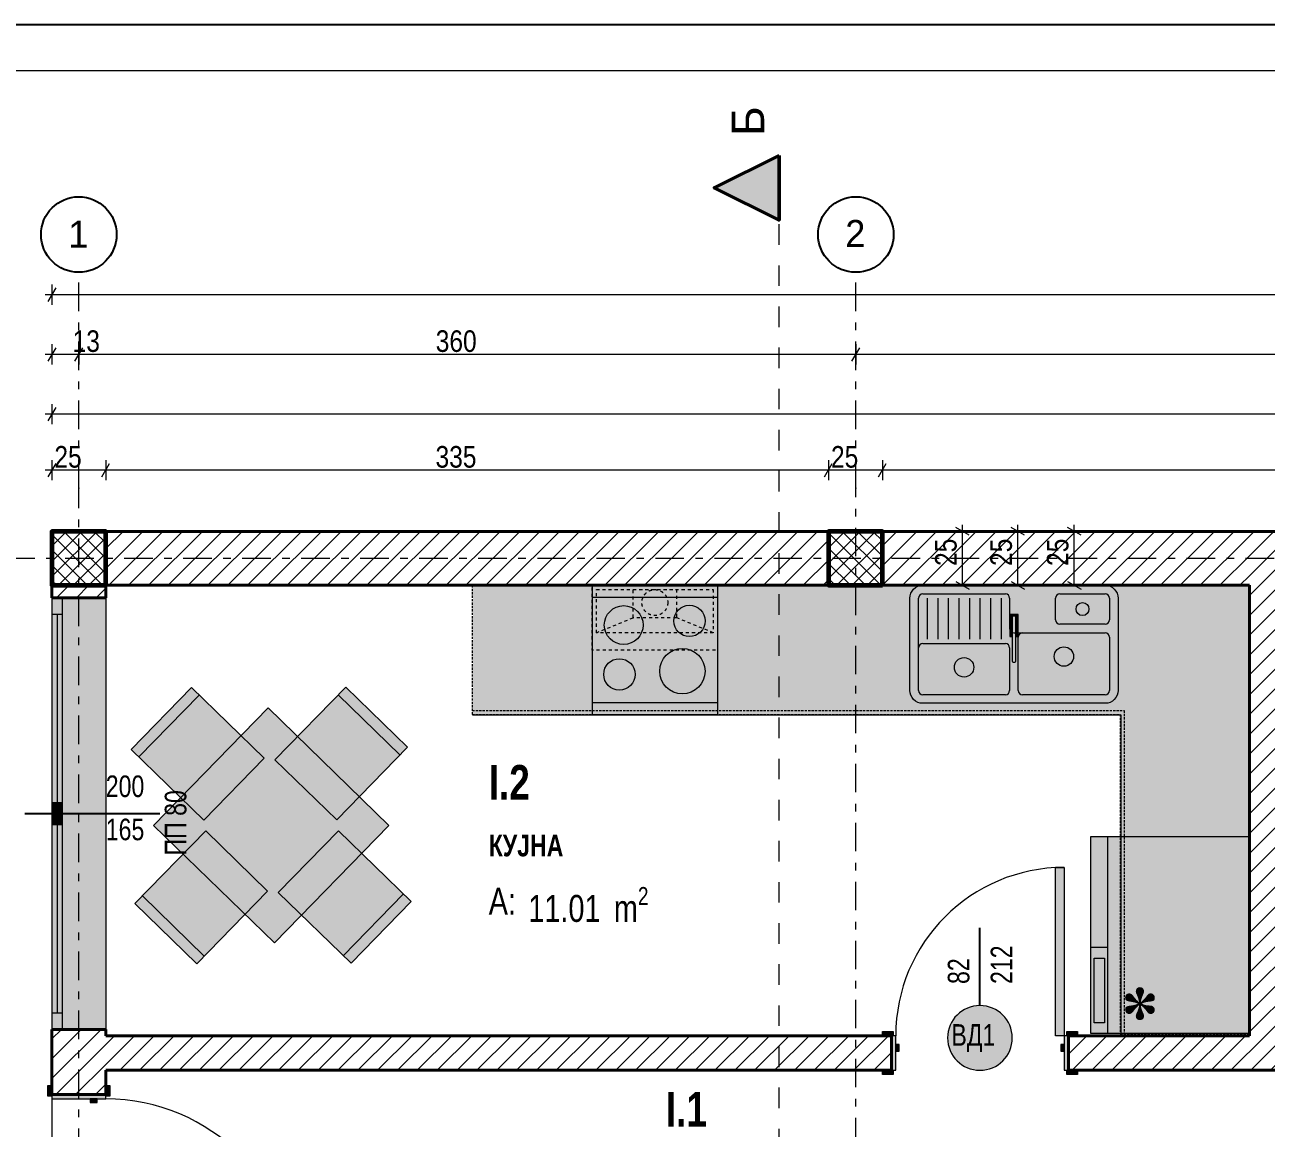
# Model space of a CAD drawing. Extents: x -1929 to 256751, y -18317 to 36108.
# Drawn here: x 59787 to 65538, y 11962 to 17075 of the extents above; entities that cross this region are included whole.
import ezdxf

# ---------------------------------------------------------------- set-up
doc = ezdxf.new("R2010")
doc.units = 0
doc.header["$LTSCALE"] = 5
doc.header["$MEASUREMENT"] = 0
for name, pattern in [('- Двойно прекъснати линии', [1093.611073, 529.166651, -211.666656, 141.111112, -211.666656]), ('- Прекъснати линия', [423.333333, 211.666667, -211.666667]), ('Dashed', [564.444447, 282.222223, -282.222223]), ('Скрита линия (1)', [317.5, 211.666667, -105.833333])]:
    doc.linetypes.add(name, pattern=pattern)
for name, color, linetype in [('1 _ Плочи - Основни.Structural - Bearing', 7, 'Continuous'), ('4 _ - Фрагмент - Чертежи.2D Elements', 7, 'Continuous'), ('6 _ - Конструктивни оси.Dimensioning', 7, 'Continuous'), ('7 _ - Основни елементи.2D Elements', 7, 'Continuous'), ('Marker - Section', 7, 'Continuous'), ('Model Unit - Zone', 7, 'Continuous'), ('Structural - Bearing', 7, 'Continuous')]:
    doc.layers.add(name, color=color, linetype=linetype)
doc.layers.add('3 _ - Обзавеждане - Вътрешно.Furniture', color=7, linetype='Continuous', true_color=0x6b6157)
doc.layers.add('6 _ - Размери - Основни.Dimensioning', color=7, linetype='Continuous', true_color=0x7a7a7a)
doc.styles.add('GENERATED_STYLE_3', font='GOTHIC.TTF')
doc.styles.add('GENERATED_STYLE_4', font='arial.ttf')
doc.styles.add('GENERATED_STYLE_5', font='arialbd.ttf')
doc.styles.add('GENERATED_STYLE_6', font='Cambria Math.ttf')
doc.styles.add('GENERATED_STYLE_7', font='GOTHICBI.TTF')
pattern_1 = [(45, (3052, 9842.58), (-45.961934, 45.961934), [])]
pattern_2 = [(45, (3051.997, 9842.58), (-35.355335, 35.355335), []), (135, (3051.997, 9842.58), (35.355335, 35.355335), [])]

msp = doc.modelspace()

# ---------------------------------------------------------------- hatches: boundary and pattern name
at = {"layer": '3 _ - Обзавеждане - Вътрешно.Furniture', "linetype": 'Continuous', "lineweight": 0, "true_color": 0xdedede}
for points in [[(61863, 14478.1), (61863, 13878.1), (64864.3, 13878.1), (64864.3, 12402.4), (65460, 12402.4), (65460, 14478.1)], [(62996.9, 13878.1), (62996.9, 14478.1), (62416.9, 14478.1), (62416.9, 13878.1)], [(62996.9, 13878.1), (62996.9, 14478.1), (62416.9, 14478.1), (62416.9, 13878.1)], [(64369.7, 14478.1), (63947.2, 14478.1, 0.414214), (63887.2, 14418.1), (63887.2, 13991.2, 0.414214), (63947.2, 13931.2), (64792.1, 13931.2, 0.414214), (64852.1, 13991.2), (64852.1, 14418.1, 0.414214), (64792.1, 14478.1)], [(62996.9, 13933.1), (62996.9, 14423.1), (62416.9, 14423.1), (62416.9, 13933.1)], [(64349.7, 14277.1), (64360.7, 14277.1), (64360.7, 14328.1, -1), (64378.7, 14328.1), (64378.7, 14277.1), (64389.6, 14277.1), (64389.6, 14342.1), (64349.7, 14342.1)], [(64360.7, 14130.3, 1), (64378.7, 14130.3), (64378.7, 14328.1, 1), (64360.7, 14328.1)], [(64350, 14241.1), (64360.7, 14241.1), (64360.7, 14276.1), (64350, 14276.1)], [(64389.3, 14241.1), (64389.3, 14276.1), (64378.7, 14276.1), (64378.7, 14241.1)], [(60617.1, 13389.7), (60896, 13676.3), (60559.2, 14004.1), (60280.3, 13717.5)], [(60946, 13669.6), (61232.7, 13390.6), (61560.5, 13727.4), (61273.8, 14006.4)], [(60384, 13365.3), (60943.6, 12820.6), (61473.8, 13365.3), (60914.1, 13909.9)], [(60625.1, 13339.9), (60297.3, 13003.1), (60583.9, 12724.1), (60911.7, 13060.9)], [(61240.7, 13340.9), (60961.7, 13054.2), (61298.5, 12726.4), (61577.5, 13013)], [(64725, 12400.7), (65460, 12400.7), (65460, 13313.7), (64725, 13313.7)]]:
    msp.add_hatch(color=254, dxfattribs=at).paths.add_polyline_path(points)
at = {"layer": 'Marker - Section', "linetype": 'Continuous', "lineweight": 50}
msp.add_hatch(color=256, dxfattribs=at).paths.add_polyline_path([(63281.2, 16470.3), (62981.2, 16320.3), (63281.2, 16170.3)])
at = {"layer": 'Structural - Bearing', "linetype": 'Continuous', "lineweight": 13}
h = msp.add_hatch(dxfattribs=at)
h.set_pattern_fill('1_БЕТОН_СГЛОБЯЕМИ_ЕЛЕМЕН_E7', color=256, scale=0.5, style=0, pattern_type=2)
h.set_pattern_definition(pattern_2)
h.paths.add_polyline_path([(60162.3, 14478.1), (60162.3, 14728.1), (59912.3, 14728.1), (59912.3, 14478.1)])
at = {"layer": 'Structural - Bearing', "linetype": 'Continuous', "lineweight": 15}
h = msp.add_hatch(dxfattribs=at)
h.set_pattern_fill('COMMON_BRICK_0001', color=256, scale=0.5, style=0, pattern_type=2)
h.set_pattern_definition(pattern_1)
h.paths.add_polyline_path([(60162.3, 14728.1), (60162.3, 14478.1), (63510, 14478.1), (63510, 14728.1)])
at = {"layer": 'Structural - Bearing', "linetype": 'Continuous', "lineweight": 13}
h = msp.add_hatch(dxfattribs=at)
h.set_pattern_fill('1_БЕТОН_СГЛОБЯЕМИ_ЕЛЕМЕН_E7', color=256, scale=0.5, style=0, pattern_type=2)
h.set_pattern_definition(pattern_2)
h.paths.add_polyline_path([(63760, 14478.1), (63760, 14728.1), (63510, 14728.1), (63510, 14478.1)])
at = {"layer": 'Structural - Bearing', "linetype": 'Continuous', "lineweight": 15}
h = msp.add_hatch(dxfattribs=at)
h.set_pattern_fill('COMMON_BRICK_0001', color=256, scale=0.5, style=0, pattern_type=2)
h.set_pattern_definition(pattern_1)
h.paths.add_polyline_path([(63760, 14728.1), (63760, 14478.1), (65460, 14478.1), (65460, 14728.1)])
h = msp.add_hatch(dxfattribs=at)
h.set_pattern_fill('COMMON_BRICK_0001', color=256, scale=0.5, style=0, pattern_type=2)
h.set_pattern_definition(pattern_1)
h.paths.add_polyline_path([(65710, 12390.7), (65710, 14728.1), (65460, 14728.1), (65460, 12390.7)])
h = msp.add_hatch(dxfattribs=at)
h.set_pattern_fill('COMMON_BRICK_0001', color=256, scale=0.5, style=0, pattern_type=2)
h.set_pattern_definition(pattern_1)
h.paths.add_polyline_path([(60162.3, 14478.1), (59912.3, 14478.1), (59912.3, 14420.1), (60162.3, 14420.1)])
at = {"layer": 'Structural - Bearing', "linetype": 'Continuous', "lineweight": 0, "true_color": 0xdedede}
for points in [[(59912.3, 12420.1), (60162.3, 12420.1), (60162.3, 14420.1), (59912.3, 14420.1)], [(59912.3, 14420.1), (59912.3, 14345.1), (59962.3, 14345.1), (59962.3, 14420.1)], [(59912.3, 14345.1), (59912.3, 13470.1), (59962.3, 13470.1), (59962.3, 14345.1)], [(59962.3, 13420.1), (59962.3, 13470.1), (59912.3, 13470.1), (59912.3, 13420.1)], [(59912.3, 13420.1), (59912.3, 13370.1), (59962.3, 13370.1), (59962.3, 13420.1)], [(59912.3, 13370.1), (59912.3, 12495.1), (59962.3, 12495.1), (59962.3, 13370.1)], [(64602, 13170.7), (64562, 13170.7), (64562, 12390.7), (64602, 12390.7)], [(59962.3, 12420.1), (59962.3, 12495.1), (59912.3, 12495.1), (59912.3, 12420.1)], [(64062, 12380.7, 1), (64362, 12380.7, 1)], [(63810, 12390.7), (63810, 12409.7), (63760, 12409.7), (63760, 12390.7)], [(63822, 12230.7), (63822, 12390.7), (63802, 12390.7), (63802, 12230.7)], [(64622, 12230.7), (64622, 12390.7), (64602, 12390.7), (64602, 12230.7)], [(64614, 12409.7), (64614, 12390.7), (64664, 12390.7), (64664, 12409.7)], [(63822, 12318.7), (63838, 12318.7), (63838, 12350.7), (63822, 12350.7)], [(64602, 12350.7), (64586, 12350.7), (64586, 12318.7), (64602, 12318.7)], [(63810, 12211.7), (63810, 12230.7), (63760, 12230.7), (63760, 12211.7)], [(64614, 12230.7), (64614, 12211.7), (64664, 12211.7), (64664, 12230.7)], [(59893.3, 12110.1), (59912.3, 12110.1), (59912.3, 12160.1), (59893.3, 12160.1)], [(60162.3, 12110.1), (60181.3, 12110.1), (60181.3, 12160.1), (60162.3, 12160.1)], [(59912.3, 12098.1), (60162.3, 12098.1), (60162.3, 12118.1), (59912.3, 12118.1)], [(60090.3, 12098.1), (60090.3, 12082.1), (60122.3, 12082.1), (60122.3, 12098.1)]]:
    msp.add_hatch(color=254, dxfattribs=at).paths.add_polyline_path(points)
at = {"layer": 'Structural - Bearing', "linetype": 'Continuous', "lineweight": 15}
h = msp.add_hatch(dxfattribs=at)
h.set_pattern_fill('COMMON_BRICK_0001', color=256, scale=0.5, style=0, pattern_type=2)
h.set_pattern_definition(pattern_1)
h.paths.add_polyline_path([(60162.3, 12420.1), (59912.3, 12420.1), (59912.3, 12118.1), (60162.3, 12118.1)])
h = msp.add_hatch(dxfattribs=at)
h.set_pattern_fill('COMMON_BRICK_0001', color=256, scale=0.5, style=0, pattern_type=2)
h.set_pattern_definition(pattern_1)
h.paths.add_polyline_path([(60162.3, 12230.7), (63802, 12230.7), (63802, 12390.7), (60162.3, 12390.7)])
h = msp.add_hatch(dxfattribs=at)
h.set_pattern_fill('COMMON_BRICK_0001', color=256, scale=0.5, style=0, pattern_type=2)
h.set_pattern_definition(pattern_1)
h.paths.add_polyline_path([(64622, 12390.7), (64622, 12230.7), (65830, 12230.7), (65830, 12390.7)])

# ---------------------------------------------------------------- linework, layer by layer
at = {"layer": '1 _ Плочи - Основни.Structural - Bearing', "linetype": 'Continuous', "lineweight": 20, "ltscale": 0.01, "flags": 128}
msp.add_lwpolyline([(71912.3, 7828.1), (73712.3, 7828.1), (73712.3, 14728.1), (71912.3, 14728.1), (59912.3, 14728.1), (59912.3, 7828.1)], close=True, dxfattribs=at)
at = {"layer": '3 _ - Обзавеждане - Вътрешно.Furniture', "linetype": 'Скрита линия (1)', "lineweight": 20, "ltscale": 0.01}
for p, q in [((61860.3, 14478.1), (61860.3, 13880.1)), ((65460, 14478.1), (61860.3, 14478.1)), ((65460, 12400.7), (65460, 14478.1)), ((61860.3, 13898.1), (64880, 13898.1)), ((61860.3, 13880.1), (64862, 13880.1)), ((64862, 13880.1), (64862, 12400.7)), ((64880, 13898.1), (64880, 12400.7)), ((64862, 12400.7), (65460, 12400.7))]:
    msp.add_line(p, q, dxfattribs=at)
at = {"layer": '3 _ - Обзавеждане - Вътрешно.Furniture', "linetype": 'Continuous', "lineweight": 20, "ltscale": 0.01}
for p, q in [((65460, 14478.1), (61863, 14478.1)), ((63947.2, 14438.1), (64138.4, 14438.1)), ((64138.4, 14438.1), (64329.7, 14438.1)), ((64582.1, 14438.1), (64687.1, 14438.1)), ((64687.1, 14438.1), (64792.1, 14438.1)), ((65460, 12402.4), (65460, 14478.1)), ((63927.2, 13991.2), (63927.2, 14418.1)), ((63967.2, 14418.1), (63967.2, 14228.1)), ((64016.2, 14418.1), (64016.2, 14228.1)), ((64065.1, 14418.1), (64065.1, 14228.1)), ((64114, 14418.1), (64114, 14228.1)), ((64162.9, 14418.1), (64162.9, 14228.1)), ((64211.8, 14418.1), (64211.8, 14228.1)), ((64260.7, 14418.1), (64260.7, 14228.1)), ((64309.7, 14418.1), (64309.7, 14228.1)), ((64349.7, 14418.1), (64349.7, 14278.1)), ((64562.1, 14318.1), (64562.1, 14418.1)), ((64812.1, 14418.1), (64812.1, 14318.1)), ((64792.1, 14298.1), (64582.1, 14298.1)), ((63947.2, 14208.1), (64138.4, 14208.1)), ((64138.4, 14208.1), (64329.7, 14208.1)), ((64369.7, 14258.1), (64449.7, 14258.1)), ((64389.7, 13991.2), (64389.7, 14238.1)), ((64409.7, 14258.1), (64600.9, 14258.1)), ((64600.9, 14258.1), (64792.1, 14258.1)), ((64812.1, 14238.1), (64812.1, 13991.2)), ((63927.2, 13991.2), (63927.2, 14188.1)), ((64349.7, 14188.1), (64349.7, 13991.2)), ((60316.1, 13682.6), (60595.1, 13969.2)), ((61238.9, 13970.6), (61525.6, 13691.6)), ((64329.7, 13971.2), (63947.2, 13971.2)), ((64792.1, 13971.2), (64409.7, 13971.2)), ((61863, 13878.1), (64864.3, 13878.1)), ((64864.3, 13878.1), (64864.3, 12402.4)), ((64805, 12400.7), (64805, 13313.7)), ((60332.2, 13038.9), (60618.8, 12759.9)), ((61541.7, 13047.9), (61262.7, 12761.3)), ((64725, 12800.7), (64805, 12800.7)), ((64741, 12450.7), (64741, 12750.7)), ((64741, 12750.7), (64789, 12750.7)), ((64789, 12750.7), (64789, 12450.7)), ((64789, 12450.7), (64741, 12450.7))]:
    msp.add_line(p, q, dxfattribs=at)
at = {"layer": '3 _ - Обзавеждане - Вътрешно.Furniture', "linetype": 'Dashed', "lineweight": 20, "ltscale": 0.01}
for p, q in [((62435, 14258.1), (62435, 14458.1)), ((62435, 14458.1), (62976.8, 14458.1)), ((62605.9, 14458.1), (62805.9, 14458.1)), ((62605.9, 14328.1), (62605.9, 14458.1)), ((62805.9, 14458.1), (62805.9, 14328.1)), ((62976.8, 14458.1), (62976.8, 14258.1)), ((62435, 14258.1), (62605.9, 14328.1)), ((62805.9, 14328.1), (62605.9, 14328.1)), ((62976.8, 14258.1), (62805.9, 14328.1)), ((62976.8, 14258.1), (62435, 14258.1))]:
    msp.add_line(p, q, dxfattribs=at)
at = {"layer": '3 _ - Обзавеждане - Вътрешно.Furniture', "linetype": 'Dashed', "lineweight": 20, "ltscale": 0.01, "flags": 128}
msp.add_lwpolyline([(62996.9, 14478.1), (62996.9, 14178.1), (62415, 14178.1), (62415, 14478.1)], close=True, dxfattribs=at)
at = {"layer": '3 _ - Обзавеждане - Вътрешно.Furniture', "linetype": 'Continuous', "lineweight": 20, "ltscale": 0.01, "flags": 128}
for points in [[(62996.9, 13878.1), (62416.9, 13878.1), (62416.9, 14478.1), (62996.9, 14478.1)], [(62996.9, 13878.1), (62416.9, 13878.1), (62416.9, 14478.1), (62996.9, 14478.1)], [(62996.9, 13933.1), (62416.9, 13933.1), (62416.9, 14423.1), (62996.9, 14423.1)], [(64350, 14241.1), (64360.7, 14241.1), (64360.7, 14276.1), (64350, 14276.1)], [(64389.3, 14241.1), (64389.3, 14276.1), (64378.7, 14276.1), (64378.7, 14241.1)], [(60617.1, 13389.7), (60896, 13676.3), (60559.2, 14004.1), (60280.3, 13717.5)], [(60946, 13669.6), (61232.7, 13390.6), (61560.5, 13727.4), (61273.8, 14006.4)], [(60384, 13365.3), (60943.6, 12820.6), (61473.8, 13365.3), (60914.1, 13909.9)], [(60625.1, 13339.9), (60911.7, 13060.9), (60583.9, 12724.1), (60297.3, 13003.1)], [(61240.7, 13340.9), (60961.7, 13054.2), (61298.5, 12726.4), (61577.5, 13013)], [(64725, 12400.7), (64725, 13313.7), (65460, 13313.7), (65460, 12400.7)]]:
    msp.add_lwpolyline(points, close=True, dxfattribs=at)
for points in [[(64369.7, 14478.1), (64792.1, 14478.1, -0.414214), (64852.1, 14418.1), (64852.1, 13991.2, -0.414214), (64792.1, 13931.2), (63947.2, 13931.2, -0.414214), (63887.2, 13991.2), (63887.2, 14418.1, -0.414214), (63947.2, 14478.1)], [(64349.7, 14277.1), (64360.7, 14277.1), (64360.7, 14328.1, -1), (64378.7, 14328.1), (64378.7, 14277.1), (64389.6, 14277.1), (64389.6, 14342.1), (64349.7, 14342.1)], [(64360.7, 14130.3, 1), (64378.7, 14130.3), (64378.7, 14328.1, 1), (64360.7, 14328.1)]]:
    msp.add_lwpolyline(points, format="xyb", close=True, dxfattribs=at)
at = {"layer": '3 _ - Обзавеждане - Вътрешно.Furniture', "linetype": 'Dashed', "lineweight": 20, "ltscale": 0.01}
msp.add_circle((62705.9, 14398.1), 60, dxfattribs=at)
at = {"layer": '3 _ - Обзавеждане - Вътрешно.Furniture', "linetype": 'Continuous', "lineweight": 20, "ltscale": 0.01}
for centre, radius in [((62561.9, 14293.8), 90), ((62866.4, 14312.9), 72.5), ((64687.1, 14368.1), 30), ((62833.3, 14080.1), 105), ((64600.9, 14148.1), 45), ((62541.6, 14065.4), 72.5), ((64138.4, 14098.1), 45)]:
    msp.add_circle(centre, radius, dxfattribs=at)
for centre, start, end in [((63947.2, 14418.1), 90, 180), ((64329.7, 14418.1), 0, 90), ((64582.1, 14418.1), 90, 180), ((64792.1, 14418.1), 0, 90), ((64369.7, 14278.1), 180, 270), ((64582.1, 14318.1), 180, 270), ((64792.1, 14318.1), 270, 0), ((63947.2, 14188.1), 90, 180), ((64329.7, 14188.1), 0, 90), ((64409.7, 14238.1), 90, 180), ((64792.1, 14238.1), 0, 90), ((63947.2, 13991.2), 180, 270), ((64329.7, 13991.2), 270, 0), ((64409.7, 13991.2), 180, 270), ((64792.1, 13991.2), 270, 0)]:
    msp.add_arc(centre, 20, start, end, dxfattribs=at)
at = {"layer": '4 _ - Фрагмент - Чертежи.2D Elements', "linetype": 'Continuous', "lineweight": 25, "ltscale": 0.01}
msp.add_lwpolyline([(76608, 17075.4), (55608, 17075.4)], dxfattribs=at)
at = {"layer": '6 _ - Конструктивни оси.Dimensioning', "linetype": '- Двойно прекъснати линии', "lineweight": 13, "ltscale": 0.05}
for p, q in [((60037.3, 14928.4), (60037.3, 15928.4)), ((63637, 14928.4), (63637, 15928.4)), ((60037.3, 7454.4), (60037.3, 14928.4)), ((63637, 7503.9), (63637, 14928.4)), ((59427.6, 14603.1), (74113, 14603.1))]:
    msp.add_line(p, q, dxfattribs=at)
at = {"layer": '6 _ - Конструктивни оси.Dimensioning', "linetype": 'Continuous', "lineweight": 25, "ltscale": 0.01}
for centre in [(60037.3, 16103.4), (63637, 16103.4)]:
    msp.add_circle(centre, 175, dxfattribs=at)
at = {"layer": '6 _ - Конструктивни оси.Dimensioning', "linetype": '- Двойно прекъснати линии', "lineweight": 13, "ltscale": 0.01}
for p in [(60037.3, 14928.4), (60037.3, 14928.4), (63637, 14928.4), (63637, 14928.4)]:
    msp.add_point(p, dxfattribs=at)
at = {"layer": '6 _ - Размери - Основни.Dimensioning', "linetype": 'Continuous', "lineweight": 20, "ltscale": 0.01}
for p, q in [((59912.3, 15824.6), (59881.7, 15824.6)), ((59930.3, 15855.9), (59894.3, 15793.4)), ((59912.3, 15871.5), (59912.3, 15777.8)), ((73712.3, 15824.6), (59912.3, 15824.6)), ((59912.3, 15594.8), (59912.3, 15501)), ((60037.3, 15594.8), (60037.3, 15501)), ((63637, 15594.8), (63637, 15501)), ((59912.3, 15547.9), (59881.7, 15547.9)), ((59930.3, 15579.2), (59894.3, 15516.7)), ((60037.3, 15547.9), (59912.3, 15547.9)), ((60019.3, 15516.7), (60055.3, 15579.2)), ((63637, 15547.9), (60037.3, 15547.9)), ((63618.9, 15516.7), (63655, 15579.2)), ((68787, 15547.9), (63637, 15547.9)), ((59930.3, 15302.4), (59894.3, 15239.9)), ((59912.3, 15318.1), (59912.3, 15224.3)), ((59912.3, 15271.2), (59881.7, 15271.2)), ((71912.3, 15271.2), (59912.3, 15271.2)), ((59912.3, 15011.8), (59881.7, 15011.8)), ((59930.3, 15043), (59894.3, 14980.5)), ((59912.3, 15058.6), (59912.3, 14964.9)), ((60162.3, 15011.8), (59912.3, 15011.8)), ((60144.3, 14980.5), (60180.3, 15043)), ((60162.3, 15058.6), (60162.3, 14964.9)), ((63510, 15011.8), (60162.3, 15011.8)), ((63492, 14980.5), (63528, 15043)), ((63510, 15058.6), (63510, 14964.9)), ((63760, 15011.8), (63510, 15011.8)), ((63742, 14980.5), (63778, 15043)), ((63760, 15058.6), (63760, 14964.9)), ((68662.3, 15011.8), (63760, 15011.8)), ((64178.1, 14728.1), (64084.3, 14728.1)), ((64162.5, 14710.1), (64100, 14746.2)), ((64131.2, 14728.1), (64131.2, 14758.7)), ((64131.2, 14478.1), (64131.2, 14728.1)), ((64434.3, 14728.1), (64340.6, 14728.1)), ((64418.7, 14710.1), (64356.2, 14746.2)), ((64387.5, 14728.1), (64387.5, 14758.7)), ((64387.5, 14478.1), (64387.5, 14728.1)), ((64696.1, 14728.1), (64602.4, 14728.1)), ((64680.5, 14710.1), (64618, 14746.2)), ((64649.2, 14728.1), (64649.2, 14758.7)), ((64649.2, 14478.1), (64649.2, 14728.1)), ((64100, 14496.2), (64162.5, 14460.1)), ((64356.2, 14496.2), (64418.7, 14460.1)), ((64618, 14496.2), (64680.5, 14460.1)), ((64178.1, 14478.1), (64084.3, 14478.1)), ((64434.3, 14478.1), (64340.6, 14478.1)), ((64696.1, 14478.1), (64602.4, 14478.1))]:
    msp.add_line(p, q, dxfattribs=at)
at = {"layer": '7 _ - Основни елементи.2D Elements', "linetype": 'Continuous', "lineweight": 20, "ltscale": 0.2, "flags": 128}
msp.add_lwpolyline([(56858, 16863.5), (76355.3, 16863.5), (76355.3, 2441), (56858, 2441)], close=True, dxfattribs=at)
at = {"layer": 'Marker - Section', "linetype": '- Прекъснати линия', "lineweight": 20, "ltscale": 0.09}
msp.add_line((63281.2, 5959.1), (63281.2, 16470.3), dxfattribs=at)
at = {"layer": 'Marker - Section', "linetype": 'Continuous', "lineweight": 50, "ltscale": 0.01, "flags": 128}
msp.add_lwpolyline([(63281.2, 16470.3), (63281.2, 16170.3), (62981.2, 16320.3)], close=True, dxfattribs=at)
at = {"layer": 'Structural - Bearing', "linetype": 'Continuous', "lineweight": 40, "ltscale": 0.01}
for p, q in [((59912.3, 14420.1), (59962.3, 14420.1)), ((59912.3, 14420.1), (59962.3, 14420.1)), ((59912.3, 14420.1), (59962.3, 14420.1)), ((59962.3, 14420.1), (60162.3, 14420.1)), ((59962.3, 14420.1), (60162.3, 14420.1)), ((59912.3, 12420.1), (59962.3, 12420.1)), ((59912.3, 12420.1), (59962.3, 12420.1)), ((59912.3, 12420.1), (59962.3, 12420.1)), ((59962.3, 12420.1), (60162.3, 12420.1)), ((59962.3, 12420.1), (60162.3, 12420.1)), ((63802, 12390.7), (63760, 12390.7)), ((63802, 12390.7), (63760, 12390.7)), ((63802, 12390.7), (63760, 12390.7)), ((63802, 12390.7), (63802, 12230.7)), ((63802, 12390.7), (63802, 12230.7)), ((63802, 12390.7), (63802, 12230.7)), ((64622, 12390.7), (64664, 12390.7)), ((64622, 12390.7), (64622, 12230.7)), ((64622, 12390.7), (64622, 12230.7)), ((64622, 12390.7), (64622, 12230.7)), ((64622, 12390.7), (64664, 12390.7)), ((64622, 12390.7), (64664, 12390.7)), ((63802, 12230.7), (63760, 12230.7)), ((63802, 12230.7), (63760, 12230.7)), ((63802, 12230.7), (63760, 12230.7)), ((64622, 12230.7), (64664, 12230.7)), ((64622, 12230.7), (64664, 12230.7)), ((64622, 12230.7), (64664, 12230.7)), ((59912.3, 12118.1), (59912.3, 12160.1)), ((59912.3, 12118.1), (59912.3, 12160.1)), ((59912.3, 12118.1), (59912.3, 12160.1)), ((60162.3, 12118.1), (60162.3, 12160.1)), ((60162.3, 12118.1), (60162.3, 12160.1)), ((60162.3, 12118.1), (60162.3, 12160.1)), ((60162.3, 12118.1), (59912.3, 12118.1)), ((60162.3, 12118.1), (59912.3, 12118.1)), ((60162.3, 12118.1), (59912.3, 12118.1))]:
    msp.add_line(p, q, dxfattribs=at)
at = {"layer": 'Structural - Bearing', "linetype": 'Continuous', "lineweight": 20, "ltscale": 0.01}
for p, q in [((59912.3, 14420.1), (59912.3, 12420.1)), ((60162.3, 14420.1), (60162.3, 12420.1)), ((59912.3, 14345.1), (59912.3, 13470.1)), ((59937.3, 14345.1), (59937.3, 13470.1)), ((59962.3, 13470.1), (59962.3, 14345.1)), ((59912.3, 13370.1), (59912.3, 12495.1)), ((59937.3, 13370.1), (59937.3, 12495.1)), ((59962.3, 12495.1), (59962.3, 13370.1))]:
    msp.add_line(p, q, dxfattribs=at)
at = {"layer": 'Structural - Bearing', "linetype": 'Continuous', "lineweight": 15, "ltscale": 0.01}
for p, q in [((59912.3, 14420.1), (59912.3, 14345.1)), ((59962.3, 14345.1), (59962.3, 14420.1)), ((59912.3, 14345.1), (59962.3, 14345.1)), ((59962.3, 13470.1), (59912.3, 13470.1)), ((59912.3, 13470.1), (59912.3, 13420.1)), ((59962.3, 13420.1), (59962.3, 13470.1)), ((59912.3, 13420.1), (59912.3, 13370.1)), ((59962.3, 13370.1), (59962.3, 13420.1)), ((59912.3, 13370.1), (59962.3, 13370.1)), ((64562, 12390.7), (64562, 13170.7)), ((64562, 13170.7), (64602, 13170.7)), ((64602, 13170.7), (64602, 12390.7)), ((59962.3, 12495.1), (59912.3, 12495.1)), ((59912.3, 12495.1), (59912.3, 12420.1)), ((59962.3, 12420.1), (59962.3, 12495.1)), ((63822, 12390.7), (63802, 12390.7)), ((63802, 12390.7), (63802, 12230.7)), ((63822, 12230.7), (63822, 12390.7)), ((64602, 12390.7), (64562, 12390.7)), ((64622, 12390.7), (64602, 12390.7)), ((64602, 12390.7), (64602, 12230.7)), ((64622, 12230.7), (64622, 12390.7)), ((63838, 12350.7), (63822, 12350.7)), ((63822, 12350.7), (63822, 12318.7)), ((63822, 12318.7), (63838, 12318.7)), ((63838, 12318.7), (63838, 12350.7)), ((64602, 12350.7), (64586, 12350.7)), ((64586, 12350.7), (64586, 12318.7)), ((64586, 12318.7), (64602, 12318.7)), ((64602, 12318.7), (64602, 12350.7)), ((63802, 12230.7), (63822, 12230.7)), ((64602, 12230.7), (64622, 12230.7)), ((60162.3, 12118.1), (59912.3, 12118.1)), ((59912.3, 12118.1), (59912.3, 12098.1)), ((59912.3, 12098.1), (60162.3, 12098.1)), ((60090.3, 12098.1), (60090.3, 12082.1)), ((60122.3, 12098.1), (60090.3, 12098.1)), ((60090.3, 12082.1), (60122.3, 12082.1)), ((60122.3, 12082.1), (60122.3, 12098.1)), ((60162.3, 12098.1), (60162.3, 12118.1))]:
    msp.add_line(p, q, dxfattribs=at)
at = {"layer": 'Structural - Bearing', "linetype": 'Continuous', "lineweight": 25, "ltscale": 0.01}
for p, q in [((59787.3, 13420.1), (60412.3, 13420.1)), ((64212, 12530.7), (64212, 12890.7))]:
    msp.add_line(p, q, dxfattribs=at)
at = {"layer": 'Structural - Bearing', "linetype": 'Continuous', "lineweight": 18, "ltscale": 0.01}
for p, q in [((63760, 12390.7), (63760, 12409.7)), ((63760, 12409.7), (63810, 12409.7)), ((63810, 12390.7), (63760, 12390.7)), ((63810, 12409.7), (63810, 12390.7)), ((64614, 12409.7), (64664, 12409.7)), ((64614, 12390.7), (64614, 12409.7)), ((64664, 12390.7), (64614, 12390.7)), ((64664, 12409.7), (64664, 12390.7)), ((63760, 12211.7), (63760, 12230.7)), ((63760, 12230.7), (63810, 12230.7)), ((63810, 12211.7), (63760, 12211.7)), ((63810, 12230.7), (63810, 12211.7)), ((64614, 12230.7), (64664, 12230.7)), ((64614, 12211.7), (64614, 12230.7)), ((64664, 12211.7), (64614, 12211.7)), ((64664, 12230.7), (64664, 12211.7)), ((59893.3, 12110.1), (59893.3, 12160.1)), ((59893.3, 12160.1), (59912.3, 12160.1)), ((59912.3, 12160.1), (59912.3, 12110.1)), ((60162.3, 12110.1), (60162.3, 12160.1)), ((60162.3, 12160.1), (60181.3, 12160.1)), ((60181.3, 12160.1), (60181.3, 12110.1)), ((59912.3, 12110.1), (59893.3, 12110.1)), ((60181.3, 12110.1), (60162.3, 12110.1))]:
    msp.add_line(p, q, dxfattribs=at)
at = {"layer": 'Structural - Bearing', "linetype": 'Continuous', "lineweight": 60, "ltscale": 0.01, "flags": 128}
for points in [[(60162.3, 14478.1), (60162.3, 14728.1), (59912.3, 14728.1), (59912.3, 14478.1)], [(63760, 14478.1), (63760, 14728.1), (63510, 14728.1), (63510, 14478.1)]]:
    msp.add_lwpolyline(points, close=True, dxfattribs=at)
at = {"layer": 'Structural - Bearing', "linetype": 'Continuous', "lineweight": 40, "ltscale": 0.01, "flags": 128}
for points in [[(63510, 14728.1), (60162.3, 14728.1)], [(65460, 14728.1), (63760, 14728.1)], [(65710, 14728.1), (65460, 14728.1)], [(59912.3, 14478.1), (59912.3, 14420.1)], [(60162.3, 14478.1), (63510, 14478.1)], [(60162.3, 14420.1), (60162.3, 14478.1)], [(63760, 14478.1), (65460, 14478.1)], [(65460, 14478.1), (65460, 12390.7)], [(59912.3, 12420.1), (59912.3, 12118.1)], [(60162.3, 12390.7), (60162.3, 12420.1)], [(63802, 12390.7), (60162.3, 12390.7)], [(65460, 12390.7), (64622, 12390.7)], [(60162.3, 12118.1), (60162.3, 12230.7)], [(60162.3, 12230.7), (63802, 12230.7)], [(64622, 12230.7), (65830, 12230.7)]]:
    msp.add_lwpolyline(points, dxfattribs=at)
at = {"layer": 'Structural - Bearing', "linetype": 'Continuous', "lineweight": 15, "ltscale": 0.01, "flags": 128}
msp.add_lwpolyline([(64062, 12380.7, 1), (64362, 12380.7, 1)], format="xyb", close=True, dxfattribs=at)
at = {"layer": 'Structural - Bearing', "linetype": 'Continuous', "lineweight": 15, "ltscale": 0.01}
for centre, radius, start, end in [((64602, 12390.7), 780, 90, 180), ((60162.3, 11218.1), 880, 0, 90)]:
    msp.add_arc(centre, radius, start, end, dxfattribs=at)

# ---------------------------------------------------------------- texts
at = {"layer": '3 _ - Обзавеждане - Вътрешно.Furniture', "color": 254, "linetype": 'Continuous', "lineweight": 0, "true_color": 0xdedede, "insert": (65051.3, 12651.1), "char_height": 350, "attachment_point": 6, "rotation": 90, "style": 'GENERATED_STYLE_7'}
msp.add_mtext('\\A1;{\\pqr;\\fCambria Math|b0|i0|c186|p18;*}', dxfattribs=at)
at = {"layer": '6 _ - Конструктивни оси.Dimensioning', "linetype": 'Continuous', "lineweight": 13, "char_height": 125, "attachment_point": 1, "style": 'GENERATED_STYLE_6'}
for s, insert in [('\\A1;{\\pql;\\pt0;\\fCentury Gothic|b0|i0|c0|p34;1}', (59988.5, 16167.7)), ('\\A1;{\\pql;\\pt0;\\fCentury Gothic|b0|i0|c0|p34;2}', (63588.1, 16170.9))]:
    msp.add_mtext(s, dxfattribs=dict(at, insert=insert))
at = {"layer": '6 _ - Размери - Основни.Dimensioning', "linetype": 'Continuous', "lineweight": 35, "char_height": 100, "attachment_point": 7, "style": 'GENERATED_STYLE_6'}
for s, insert in [('\\A1;{\\W0.850000x;\\pql;\\fCentury Gothic|b0|i0|c0|p34;13}', (60008.7, 15558.2)), ('\\A1;{\\W0.850000x;\\pql;\\fCentury Gothic|b0|i0|c0|p34;360}', (61690.9, 15558.2)), ('\\A1;{\\W0.850000x;\\pql;\\fCentury Gothic|b0|i0|c0|p34;25}', (59924.3, 15022)), ('\\A1;{\\W0.850000x;\\pql;\\fCentury Gothic|b0|i0|c0|p34;335}', (61689.9, 15022)), ('\\A1;{\\W0.850000x;\\pql;\\fCentury Gothic|b0|i0|c0|p34;25}', (63522, 15022))]:
    msp.add_mtext(s, dxfattribs=dict(at, insert=insert))
at = {"layer": '6 _ - Размери - Основни.Dimensioning', "linetype": 'Continuous', "lineweight": 35, "char_height": 100, "attachment_point": 7, "rotation": 90, "style": 'GENERATED_STYLE_6'}
for insert in [(64105.4, 14567.8), (64361.6, 14567.8), (64623.4, 14567.8)]:
    msp.add_mtext('\\A1;{\\W0.850000x;\\pql;\\fCentury Gothic|b0|i0|c0|p34;25}', dxfattribs=dict(at, insert=insert))
at = {"layer": 'Marker - Section', "linetype": 'Continuous', "lineweight": 50, "insert": (63212.6, 16560.3), "char_height": 150, "attachment_point": 7, "rotation": 90, "style": 'GENERATED_STYLE_3'}
msp.add_mtext('\\A1;{\\fArial|b0|i0|c204|p34;Б}', dxfattribs=at)
at = {"layer": 'Model Unit - Zone', "linetype": 'Continuous', "lineweight": 13, "attachment_point": 1}
for s, insert, char_height, style in [('\\A1;{\\W0.800000x;\\pql;\\pt0;\\fCentury Gothic|b1|i0|c204|p34;I.2}', (61936.3, 13645.4), 160, 'GENERATED_STYLE_5'), ('\\A1;{\\W0.800000x;\\pql;\\pt0;\\fCentury Gothic|b0|i0|c204|p34;A: }', (61936.3, 13076.7), 125, 'GENERATED_STYLE_4'), ('\\A1;{\\W0.800000x;\\pql;\\pt0,100;\\fCentury Gothic|b0|i0|c204|p34;11.01\\fCentury Gothic|b0|i0|c204|p34;\\A1{\\H.66x;\\S^  ;}\\fCentury Gothic|b0|i0|c204|p34; m\\fCentury Gothic|b0|i0|c204|p34;\\A1{\\H.66x;\\S2^  ;}}', (62119.8, 13079.8), 125, 'GENERATED_STYLE_4'), ('\\A1;{\\W0.800000x;\\pql;\\pt0;\\fCentury Gothic|b1|i0|c204|p34;I.1}', (62756.8, 12129.9), 160, 'GENERATED_STYLE_5')]:
    msp.add_mtext(s, dxfattribs=dict(at, insert=insert, char_height=char_height, style=style))
at = {"layer": 'Model Unit - Zone', "linetype": 'Continuous', "lineweight": 35, "insert": (61936.3, 13322.1), "char_height": 100, "attachment_point": 1, "style": 'GENERATED_STYLE_5'}
msp.add_mtext('\\A1;{\\W0.800000x;\\pql;\\pt0;\\fCentury Gothic|b1|i0|c204|p34;КУЈНА}', dxfattribs=at)
at = {"layer": 'Structural - Bearing', "linetype": 'Continuous', "lineweight": 25, "char_height": 100, "attachment_point": 7}
for s, insert, style in [('\\A1;{\\W0.800000x;\\pql;\\pt0;\\fCentury Gothic|b0|i0|c0|p34;200\\fCentury Gothic|b0|i0|c0|p34;\\A1{\\H.66x;\\S^  ;}\\fCentury Gothic|b0|i0|c0|p34;\\fCentury Gothic|b0|i0|c0|p34;}', (60162.3, 13467.6), 'GENERATED_STYLE_6'), ('\\A1;{\\W0.800000x;\\pql;\\pt0;\\fCentury Gothic|b0|i0|c0|p34;165\\fCentury Gothic|b0|i0|c0|p34;\\A1{\\H.66x;\\S^  ;}\\fCentury Gothic|b0|i0|c0|p34;\\fCentury Gothic|b0|i0|c0|p34;}', (60162.3, 13267.6), 'GENERATED_STYLE_6'), ('\\A1;{\\W0.800000x;\\pql;\\pt100;\\fCentury Gothic|b0|i0|c204|p34;ВД1}', (64079.8, 12315.5), 'GENERATED_STYLE_4')]:
    msp.add_mtext(s, dxfattribs=dict(at, insert=insert, style=style))
at = {"layer": 'Structural - Bearing', "linetype": 'Continuous', "lineweight": 25, "char_height": 100, "attachment_point": 7, "rotation": 90}
for s, insert, style in [('\\A1;{\\W0.800000x;\\pql;\\pt0;\\fCentury Gothic|b0|i0|c0|p34;ПП 80\\fCentury Gothic|b0|i0|c0|p34;\\A1{\\H.66x;\\S^  ;}\\fCentury Gothic|b0|i0|c0|p34;\\fCentury Gothic|b0|i0|c0|p34;}', (60564.8, 13226.2), 'GENERATED_STYLE_6'), ('\\A1;{\\W0.800000x;\\pql;\\pt100;\\fCentury Gothic|b0|i0|c204|p34;212}', (64362, 12630.7), 'GENERATED_STYLE_4'), ('\\A1;{\\W0.800000x;\\pql;\\pt100;\\fCentury Gothic|b0|i0|c204|p34;82}', (64164.5, 12630.7), 'GENERATED_STYLE_4')]:
    msp.add_mtext(s, dxfattribs=dict(at, insert=insert, style=style))

doc.saveas('drawing.dxf')
